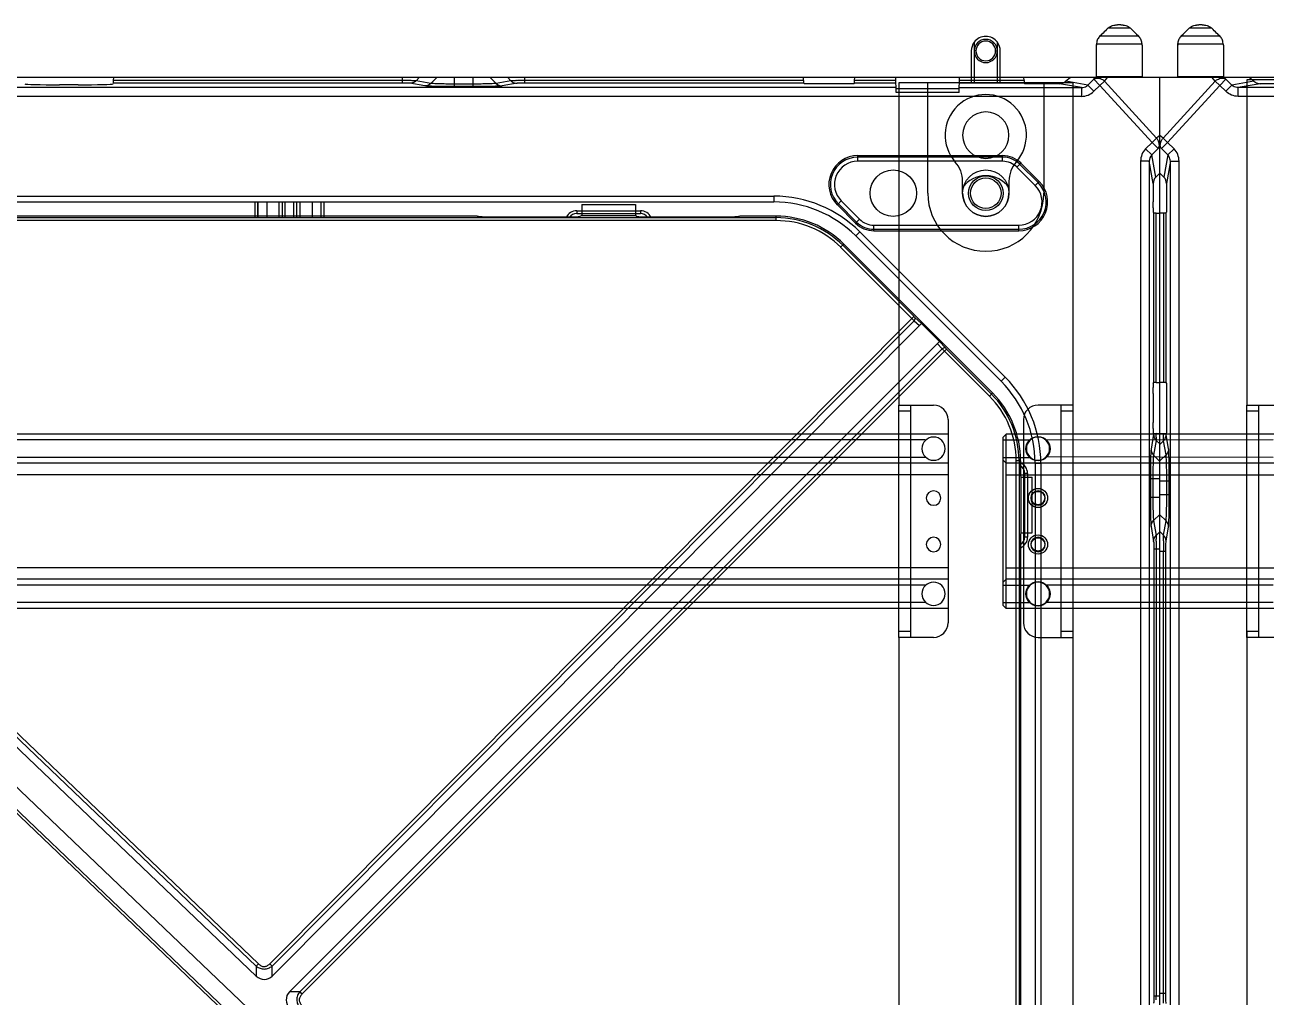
# Model space of a CAD drawing. Header units: millimetres. Extents: x 562 to 17351, y 2396 to 6995.
# Drawn here: x 12529.7 to 12743.6, y 5397.7 to 5565.2 of the extents above; entities that cross this region are included whole.
import ezdxf

# ---------------------------------------------------------------- set-up
doc = ezdxf.new("R2010")
doc.units = ezdxf.units.MM
doc.layers.add('02___PRT_ALL_AXES', color=7, linetype='Continuous')

# ---------------------------------------------------------------- blocks, each defined once
blk = doc.blocks.new('3333322311')
at = {"color": 114, "linetype": 'Continuous', "lineweight": 25, "true_color": 0x139b48}
for p, q in [((4327.64, 4229.42), (4327.64, 4223.92)), ((4328.14, 4230.92), (4328.14, 4229.42)), ((4328.44, 4229.42), (4328.14, 4229.42)), ((4328.14, 4229.42), (4328.14, 4223.92)), ((4331.84, 4229.42), (4332.14, 4229.42)), ((4332.14, 4229.42), (4332.14, 4230.92)), ((4332.14, 4223.92), (4332.14, 4229.42)), ((4332.64, 4223.92), (4332.64, 4229.42)), ((3780.14, 4224.42), (3775.14, 4224.42)), ((3775.14, 4224.42), (3775.14, 4168.42)), ((4320.14, 4223.92), (4315.14, 4223.92)), ((4315.14, 4223.92), (4315.14, 4168.42)), ((4320.14, 4204.92), (4320.14, 4223.92)), ((4340.14, 4223.92), (4320.14, 4223.92)), ((4340.14, 4223.92), (4340.14, 4204.92)), ((4345.14, 4223.92), (4340.14, 4223.92)), ((4345.14, 4223.92), (4345.14, 4168.42)), ((4326.14, 4204.92), (4326.14, 4206.98)), ((4334.14, 4206.98), (4334.14, 4204.92)), ((3775.14, 4168.42), (3781.14, 4168.42)), ((3775.14, 4167.42), (3775.14, 4168.42)), ((3775.14, 4167.42), (3777.14, 4167.42)), ((3775.14, 4129.42), (3775.14, 4167.42)), ((3777.14, 4168.42), (3777.14, 4168.13)), ((3777.14, 4168.13), (3777.14, 4128.71)), ((4315.14, 4168.42), (4321.14, 4168.42)), ((4315.14, 4167.42), (4315.14, 4168.42)), ((4315.14, 4167.42), (4317.14, 4167.42)), ((4315.14, 4129.42), (4315.14, 4167.42)), ((4317.14, 4168.42), (4317.14, 4168.13)), ((4317.14, 4168.13), (4317.14, 4128.71)), ((4345.14, 4168.42), (4339.14, 4168.42)), ((4343.14, 4168.13), (4343.14, 4168.42)), ((4343.14, 4128.71), (4343.14, 4168.13)), ((4343.14, 4167.42), (4345.14, 4167.42)), ((4345.14, 4168.42), (4345.14, 4167.42)), ((4345.14, 4167.42), (4345.14, 4129.42)), ((4323.64, 4165.92), (4323.64, 4130.92)), ((4336.64, 4165.92), (4336.64, 4130.92)), ((3775.14, 4129.42), (3775.14, 3888.42)), ((3777.14, 4129.42), (3775.14, 4129.42)), ((3775.14, 4128.42), (3775.14, 4129.42)), ((4317.14, 4129.42), (4315.14, 4129.42)), ((4315.14, 4128.42), (4315.14, 4129.42)), ((4345.14, 4129.42), (4343.14, 4129.42)), ((4345.14, 4129.42), (4345.14, 4128.42)), ((3781.14, 4128.42), (3775.14, 4128.42)), ((3777.14, 4128.71), (3777.14, 4128.42)), ((4315.14, 4128.42), (4315.14, 3889.42)), ((4321.14, 4128.42), (4315.14, 4128.42)), ((4317.14, 4128.71), (4317.14, 4128.42)), ((4339.14, 4128.42), (4345.14, 4128.42)), ((4343.14, 4128.42), (4343.14, 4128.71)), ((4345.14, 4128.42), (4345.14, 3889.42))]:
    blk.add_line(p, q, dxfattribs=at)
at = {"color": 114, "linetype": 'Continuous', "true_color": 0x139b48}
for p, q in [((3733.14, 4162.92), (3733.64, 4163.42)), ((3733.64, 4133.42), (3733.64, 4163.42)), ((3783.64, 4163.42), (3733.64, 4163.42)), ((4323.64, 4163.42), (3796.64, 4163.42)), ((3733.14, 4133.92), (3733.14, 4162.92)), ((3733.14, 4162.42), (3737.67, 4162.42)), ((3733.14, 4159.42), (3737.67, 4159.42)), ((3733.14, 4158.92), (3733.64, 4158.42)), ((3783.64, 4158.42), (3733.64, 4158.42)), ((4323.64, 4158.42), (3796.64, 4158.42)), ((3733.64, 4156.42), (3783.64, 4156.42)), ((4323.64, 4156.42), (3796.64, 4156.42)), ((3733.64, 4140.42), (3783.64, 4140.42)), ((4323.64, 4140.42), (3796.64, 4140.42)), ((3733.14, 4137.92), (3733.64, 4138.42)), ((3733.14, 4137.42), (3737.67, 4137.42)), ((3783.64, 4138.42), (3733.64, 4138.42)), ((4323.64, 4138.42), (3796.64, 4138.42)), ((3733.14, 4134.42), (3737.67, 4134.42)), ((3733.14, 4133.92), (3733.64, 4133.42)), ((3783.64, 4133.42), (3733.64, 4133.42)), ((4323.64, 4133.42), (3796.64, 4133.42))]:
    blk.add_line(p, q, dxfattribs=at)
for centre, radius in [((3739.14, 4152.42), 1.65), ((3739.14, 4152.42), 1.15), ((3739.14, 4144.42), 1.65), ((3739.14, 4144.42), 1.15)]:
    blk.add_circle(centre, radius, dxfattribs=at)
at = {"color": 114, "linetype": 'Continuous', "lineweight": 25, "true_color": 0x139b48}
for centre, radius, start, end in [((4330.14, 4229.42), 2.5, 36.8699, 143.1301), ((4330.14, 4229.42), 2.5, 143.1301, 180), ((4330.14, 4229.42), 2, 0, 180), ((4330.14, 4229.42), 2, 180, 0), ((4330.14, 4229.42), 1.7, 0, 180), ((4330.14, 4229.42), 1.7, 180, 0), ((4330.14, 4229.42), 2.5, 0, 36.8699), ((4330.14, 4214.92), 7, 318.5904, 221.4096), ((4330.14, 4214.92), 4, 0, 180), ((4330.14, 4214.92), 4, 180, 0), ((4321.14, 4206.98), 5, 0, 41.4096), ((4339.14, 4206.98), 5, 138.5904, 180), ((4330.14, 4202.92), 5, 36.8699, 143.1301), ((4330.14, 4204.92), 10, 180, 0), ((4330.14, 4204.92), 4, 180, 0), ((4321.14, 4165.92), 2.5, 0, 90), ((4339.14, 4165.92), 2.5, 90, 180), ((4321.14, 4160.92), 2, 0, 180), ((4321.14, 4160.92), 2, 180, 0), ((4339.14, 4160.92), 2, 0, 180), ((4339.14, 4160.92), 2, 180, 0), ((4321.14, 4152.42), 1.25, 0, 180), ((4321.14, 4152.42), 1.25, 180, 0), ((4339.14, 4152.42), 1.25, 0, 180), ((4339.14, 4152.42), 1.25, 180, 0), ((4321.14, 4144.42), 1.25, 0, 180), ((4321.14, 4144.42), 1.25, 180, 0), ((4339.14, 4144.42), 1.25, 0, 180), ((4339.14, 4144.42), 1.25, 180, 0), ((4321.14, 4135.92), 2, 0, 180), ((4339.14, 4135.92), 2, 0, 180), ((4321.14, 4135.92), 2, 180, 0), ((4339.14, 4135.92), 2, 180, 0), ((4321.14, 4130.92), 2.5, 270, 0), ((4339.14, 4130.92), 2.5, 180, 270)]:
    blk.add_arc(centre, radius, start, end, dxfattribs=at)
at = {"layer": '02___PRT_ALL_AXES', "color": 114, "linetype": 'Continuous', "true_color": 0x139b48}
for p, q in [((3779.67, 4162.42), (3740.62, 4162.4)), ((4319.67, 4162.42), (3800.61, 4162.42)), ((3779.67, 4159.42), (3740.69, 4159.51)), ((4319.67, 4159.42), (3800.61, 4159.42)), ((3779.67, 4137.42), (3740.62, 4137.41)), ((4319.67, 4137.42), (3800.61, 4137.42)), ((3779.67, 4134.42), (3740.61, 4134.42)), ((4319.67, 4134.42), (3800.61, 4134.42))]:
    blk.add_line(p, q, dxfattribs=at)
for centre in [(3739.14, 4160.92), (3739.14, 4135.92)]:
    blk.add_circle(centre, 2.1, dxfattribs=at)
blk = doc.blocks.new('*U171')
blk.add_blockref('3333322311', (-4039.14, -4060.42))
blk = doc.blocks.new('*U172')
at = {"color": 0, "linetype": 'ByBlock', "lineweight": -2, "transparency": 16777216}
for p in [(0, 0), (600, 0)]:
    blk.add_blockref('*U171', p, dxfattribs=at)
blk = doc.blocks.new('DASFASFASEFWE')
at = {"color": 7, "linetype": 'Continuous'}
for p, q in [((333.72, 3535.07), (342.99, 3535.07)), ((333.72, 3535.07), (333.72, 3533.19)), ((342.99, 3535.07), (342.99, 3533.19)), ((277.65, 3402.14), (140.8, 3532.88)), ((277.65, 3403.87), (143.4, 3532.11)), ((144, 3532.81), (367.23, 3532.81)), ((278.03, 3404.27), (144, 3532.31)), ((367.23, 3532.31), (144, 3532.31)), ((314.94, 3533.07), (211.76, 3533.07)), ((315.79, 3533.01), (315.74, 3533.03)), ((316.59, 3532.97), (332.44, 3532.97)), ((333.72, 3533.19), (333.43, 3533.02)), ((333.72, 3533.19), (342.99, 3533.19)), ((342.99, 3533.19), (343.27, 3533.02)), ((344.27, 3532.97), (360.12, 3532.97)), ((360.94, 3533.01), (360.94, 3533.03)), ((367.23, 3533.07), (361.76, 3533.07)), ((367.23, 3532.31), (367.23, 3533.07)), ((278.77, 3394.16), (136.81, 3529.77)), ((134.88, 3527.76), (272.45, 3396.34)), ((378.89, 3528.24), (378.35, 3527.7)), ((378.35, 3527.7), (390.6, 3515.45)), ((378.71, 3528.05), (390.94, 3515.82)), ((404.52, 3502.61), (378.89, 3528.24)), ((134.57, 3527.43), (272.14, 3396.02)), ((390.95, 3515.81), (279.98, 3404.29)), ((391, 3515.06), (280.37, 3403.9)), ((391, 3515.06), (391.91, 3514.21)), ((392.27, 3514.57), (391.15, 3515.61)), ((392.26, 3514.57), (280.41, 3402.18)), ((392.26, 3514.57), (395.36, 3511.47)), ((283.37, 3399.47), (395.36, 3511.47)), ((395.01, 3511.11), (395.86, 3510.2)), ((396.4, 3510.37), (395.37, 3511.47)), ((285.13, 3399.47), (395.86, 3510.2)), ((285.52, 3399.08), (396.6, 3510.16)), ((396.25, 3509.8), (403.98, 3502.07)), ((396.6, 3510.16), (404.33, 3502.43)), ((403.98, 3502.07), (404.52, 3502.61)), ((409.35, 3490.95), (408.59, 3490.95)), ((408.59, 3285.7), (408.59, 3490.95)), ((409.09, 3490.95), (409.09, 3285.7)), ((409.35, 3490.95), (409.35, 3488.32)), ((409.35, 3488.32), (409.47, 3488.13)), ((409.47, 3488.13), (411.35, 3488.13)), ((409.47, 3478.52), (409.47, 3488.13)), ((411.35, 3478.52), (411.35, 3488.13)), ((409.47, 3478.52), (409.35, 3478.32)), ((409.47, 3478.52), (411.35, 3478.52)), ((409.35, 3478.32), (409.35, 3298.32)), ((277.65, 3403.87), (278.03, 3404.27)), ((277.65, 3403.87), (277.65, 3402.14)), ((279.98, 3404.29), (280.37, 3403.9)), ((280.41, 3402.18), (280.37, 3403.9)), ((285.13, 3399.47), (283.37, 3399.47)), ((285.13, 3399.47), (285.52, 3399.08))]:
    blk.add_line(p, q, dxfattribs=at)
for centre, radius, start, end in [((367.23, 3516.57), 16.5, 45, 90), ((367.23, 3516.57), 16.24, 45, 90), ((367.23, 3516.57), 15.74, 45, 90), ((414.62, 3539.52), 34, 225.0561, 225.991), ((418.17, 3531.77), 31.04, 224.0334, 225.0575), ((392.85, 3490.95), 15.74, 0, 45), ((392.85, 3490.95), 16.24, 0, 45), ((392.85, 3490.95), 16.5, 0, 45), ((279.01, 3403.61), 2, 227.1264, 314.3219), ((284.8, 3398.08), 2, 135.8517, 225.4586)]:
    blk.add_arc(centre, radius, start, end, dxfattribs=at)
for centre, start_param, end_param in [((332.44, 3533.02), -1.570796, -0.087266), ((344.27, 3533.02), -3.054326, -1.570796)]:
    blk.add_ellipse(centre, major_axis=(1, 0), ratio=0.052408, start_param=start_param, end_param=end_param, dxfattribs=at)
for points, knots in [([(315.74, 3533.03), (315.74, 3533.04), (315.73, 3533.04), (315.71, 3533.04), (315.69, 3533.05), (315.65, 3533.05), (315.58, 3533.06), (315.48, 3533.06), (315.36, 3533.07), (315.23, 3533.07), (315.09, 3533.07), (314.99, 3533.07), (314.94, 3533.07)], [0, 0, 0, 0, 0.013233, 0.034581, 0.063978, 0.101221, 0.198262, 0.32283, 0.470646, 0.637144, 0.816056, 1, 1, 1, 1]), ([(316.59, 3532.97), (316.54, 3532.97), (316.44, 3532.97), (316.3, 3532.97), (316.17, 3532.97), (316.05, 3532.98), (315.95, 3532.98), (315.88, 3532.99), (315.84, 3532.99), (315.82, 3533), (315.8, 3533), (315.79, 3533), (315.79, 3533.01)], [0, 0, 0, 0, 0.183944, 0.362856, 0.529354, 0.67717, 0.801738, 0.898779, 0.936022, 0.965419, 0.986767, 1, 1, 1, 1]), ([(360.92, 3533.01), (360.91, 3533), (360.9, 3533), (360.89, 3533), (360.86, 3532.99), (360.82, 3532.99), (360.75, 3532.98), (360.65, 3532.98), (360.54, 3532.97), (360.41, 3532.97), (360.27, 3532.97), (360.17, 3532.97), (360.12, 3532.97)], [0, 0, 0, 0, 0.013233, 0.034581, 0.063978, 0.101221, 0.198262, 0.32283, 0.470646, 0.637144, 0.816056, 1, 1, 1, 1]), ([(361.76, 3533.07), (361.71, 3533.07), (361.62, 3533.07), (361.47, 3533.07), (361.34, 3533.07), (361.23, 3533.06), (361.13, 3533.06), (361.06, 3533.05), (361.02, 3533.05), (360.99, 3533.04), (360.98, 3533.04), (360.97, 3533.04), (360.96, 3533.03)], [0, 0, 0, 0, 0.183944, 0.362856, 0.529354, 0.67717, 0.801738, 0.898779, 0.936022, 0.965419, 0.986767, 1, 1, 1, 1]), ([(391.15, 3515.61), (391.14, 3515.63), (391.06, 3515.7), (390.99, 3515.77), (390.94, 3515.82)], [0, 0, 0, 0, 0.23021, 1, 1, 1, 1]), ([(391, 3515.06), (391.04, 3515.11), (391.11, 3515.21), (391.18, 3515.34), (391.2, 3515.44), (391.2, 3515.51), (391.18, 3515.57), (391.16, 3515.6), (391.15, 3515.61)], [0, 0, 0, 0, 0.305729, 0.584136, 0.705998, 0.814862, 0.911869, 1, 1, 1, 1]), ([(396.41, 3510.36), (396.4, 3510.37), (396.36, 3510.39), (396.3, 3510.4), (396.24, 3510.4), (396.13, 3510.38), (396, 3510.32), (395.91, 3510.24), (395.86, 3510.2)], [0, 0, 0, 0, 0.088114, 0.185114, 0.293982, 0.415858, 0.694295, 1, 1, 1, 1]), ([(396.6, 3510.16), (396.58, 3510.18), (396.51, 3510.25), (396.44, 3510.32), (396.4, 3510.37)], [0, 0, 0, 0, 0.266383, 1, 1, 1, 1]), ([(277.65, 3403.87), (277.75, 3403.8), (277.96, 3403.66), (278.29, 3403.51), (278.65, 3403.41), (279.02, 3403.39), (279.38, 3403.42), (279.74, 3403.53), (280.07, 3403.69), (280.27, 3403.83), (280.37, 3403.9)], [0, 0, 0, 0, 0.124633, 0.249804, 0.374747, 0.49993, 0.625322, 0.75051, 0.875529, 1, 1, 1, 1]), ([(278.03, 3404.27), (278.17, 3404.14), (278.39, 3403.97), (278.74, 3403.85), (279.1, 3403.8), (279.47, 3403.9), (279.77, 3404.11), (279.91, 3404.23), (279.98, 3404.29)], [0, 0, 0, 0, 0.249507, 0.375128, 0.500325, 0.749638, 0.874847, 1, 1, 1, 1]), ([(285.13, 3399.47), (284.98, 3399.27), (284.78, 3398.94), (284.65, 3398.45), (284.61, 3398.08), (284.66, 3397.7), (284.8, 3397.22), (285.01, 3396.89), (285.16, 3396.69)], [0, 0, 0, 0, 0.249436, 0.374676, 0.499994, 0.625313, 0.750552, 1, 1, 1, 1]), ([(285.52, 3399.08), (285.39, 3398.94), (285.21, 3398.72), (285.07, 3398.36), (285.02, 3397.99), (285.16, 3397.52), (285.41, 3397.22), (285.55, 3397.09)], [0, 0, 0, 0, 0.249712, 0.375526, 0.500831, 0.750253, 1, 1, 1, 1])]:
    blk.add_open_spline(points, degree=3, knots=knots, dxfattribs=at)
blk = doc.blocks.new('32332232')
at = {"color": 7, "linetype": 'Continuous'}
for p, q in [((3535.8, 2001.11), (3531.91, 2001.11)), ((3534.02, 2001.7), (3533.69, 2001.7)), ((4121.8, 2001.11), (4117.91, 2001.11)), ((4120.02, 2001.7), (4119.69, 2001.7)), ((3529.91, 1998.2), (3529.91, 1992.8)), ((3529.91, 1998.2), (3529.95, 1998.2)), ((3529.95, 1998.37), (3529.95, 1998.2)), ((3537.76, 1998.37), (3529.95, 1998.37)), ((3530.54, 1999.78), (3530.86, 2000.09)), ((3530.54, 1999.78), (3537.17, 1999.78)), ((3530.75, 1999.99), (3530.86, 2000.09)), ((3536.85, 2000.09), (3537.17, 1999.78)), ((3537.06, 1999.89), (3537.17, 1999.78)), ((3537.76, 1998.37), (3537.76, 1998.2)), ((3537.81, 1998.2), (3537.76, 1998.2)), ((3537.81, 1998.2), (3537.81, 1992.8)), ((4115.91, 1998.2), (4115.95, 1998.2)), ((4115.91, 1998.2), (4115.91, 1992.8)), ((4123.76, 1998.37), (4115.95, 1998.37)), ((4115.95, 1998.37), (4115.95, 1998.2)), ((4116.54, 1999.78), (4116.86, 2000.09)), ((4116.54, 1999.78), (4123.17, 1999.78)), ((4116.75, 1999.99), (4116.86, 2000.09)), ((4122.85, 2000.09), (4123.17, 1999.78)), ((4123.06, 1999.89), (4123.17, 1999.78)), ((4123.76, 1998.37), (4123.76, 1998.2)), ((4123.81, 1998.2), (4123.76, 1998.2)), ((4123.81, 1998.2), (4123.81, 1992.8)), ((3526.86, 1655.2), (3526.86, 1992.7)), ((3526.86, 1992.7), (4126.86, 1992.7)), ((3536.39, 1992), (3527.41, 1982.18)), ((3529.91, 1992.8), (3537.81, 1992.8)), ((3536.39, 1992), (3535.83, 1992.7)), ((3537.17, 1991.28), (3536.39, 1992)), ((3537.17, 1991.28), (3538.22, 1992.34)), ((3538.22, 1992.34), (3537.94, 1992.7)), ((3539.26, 1991.32), (3538.22, 1992.34)), ((3543.06, 1991.98), (3539.26, 1991.32)), ((3542.33, 1992.58), (3542.21, 1992.7)), ((3543.06, 1991.98), (3542.33, 1992.58)), ((3946.54, 1991.65), (3946.46, 1991.52)), ((3996.34, 1991.65), (3946.54, 1991.65)), ((3946.56, 1992.09), (3946.57, 1992.7)), ((3996.34, 1992.09), (3946.56, 1992.09)), ((3996.34, 1991.65), (3996.34, 1992.7)), ((3997.68, 1992.09), (3996.34, 1992.09)), ((3998.5, 1992.07), (3998.02, 1992.08)), ((3998.67, 1992.06), (3998.5, 1992.07)), ((3998.67, 1992.06), (3999.29, 1992.7)), ((4001.23, 1991.62), (3998.67, 1992.06)), ((4002.3, 1992.7), (4001.23, 1991.62)), ((4005.25, 1992.7), (4005.25, 1991.06)), ((4008.46, 1992.7), (4008.46, 1991.06)), ((4011.41, 1992.7), (4012.48, 1991.62)), ((4015.04, 1992.06), (4012.48, 1991.62)), ((4015.04, 1992.06), (4014.42, 1992.7)), ((4017.37, 1992.7), (4017.37, 1991.65)), ((4065.45, 1992.09), (4017.37, 1992.09)), ((4065.48, 1991.65), (4017.37, 1991.65)), ((4065.45, 1992.09), (4065.43, 1992.7)), ((4065.61, 1991.53), (4065.48, 1991.65)), ((4074.23, 1991.65), (4074.11, 1991.53)), ((4081.38, 1991.65), (4074.23, 1991.65)), ((4074.26, 1992.09), (4074.28, 1992.7)), ((4081.37, 1992.09), (4074.26, 1992.09)), ((4081.42, 1990.06), (4081.36, 1992.7)), ((4092.29, 1990.06), (4092.36, 1992.7)), ((4103.48, 1991.65), (4092.33, 1991.65)), ((4103.45, 1992.09), (4092.34, 1992.09)), ((4103.45, 1992.09), (4103.43, 1992.7)), ((4103.61, 1991.53), (4103.48, 1991.65)), ((4111.38, 1992.58), (4110.65, 1991.98)), ((4114.45, 1991.32), (4110.65, 1991.98)), ((4111.38, 1992.58), (4111.5, 1992.7)), ((4114.45, 1991.32), (4115.49, 1992.34)), ((4115.49, 1992.34), (4115.78, 1992.7)), ((4115.49, 1992.34), (4116.54, 1991.28)), ((4115.91, 1992.8), (4123.81, 1992.8)), ((4116.54, 1991.28), (4117.32, 1992)), ((4117.32, 1992), (4117.88, 1992.7)), ((4126.3, 1982.18), (4117.32, 1992)), ((4126.86, 1655.2), (4126.86, 1992.7)), ((3537.17, 1991.28), (3528.19, 1981.46)), ((3538.21, 1990.25), (3537.17, 1991.28)), ((3538.21, 1990.25), (3539.26, 1991.32)), ((3544.17, 1991.55), (3540.35, 1990.88)), ((3540.35, 1989.38), (3540.35, 1990.88)), ((3561.4, 1990.88), (3540.35, 1990.88)), ((3548.35, 1991.55), (3544.17, 1991.55)), ((4081.4, 1990.88), (3829.16, 1990.88)), ((3940.46, 1991.37), (3937.25, 1991.37)), ((4000.19, 1991.18), (3997.62, 1991.63)), ((4008.46, 1991.5), (4005.25, 1991.5)), ((4008.46, 1991.06), (4005.25, 1991.06)), ((4016.09, 1991.63), (4013.52, 1991.18)), ((4066.33, 1991.53), (4065.61, 1991.53)), ((4067.36, 1991.55), (4066.33, 1991.53)), ((4072.35, 1991.55), (4067.36, 1991.55)), ((4073.38, 1991.53), (4072.36, 1991.55)), ((4074.11, 1991.53), (4073.38, 1991.53)), ((4092.3, 1990.68), (4081.41, 1990.68)), ((4092.29, 1990.06), (4081.42, 1990.06)), ((4092.31, 1990.88), (4113.36, 1990.88)), ((4104.33, 1991.53), (4103.61, 1991.53)), ((4105.36, 1991.55), (4104.33, 1991.53)), ((4109.54, 1991.55), (4105.36, 1991.55)), ((4113.36, 1990.88), (4109.54, 1991.55)), ((4113.36, 1990.88), (4113.36, 1989.38)), ((4114.45, 1991.32), (4115.5, 1990.25)), ((4115.5, 1990.25), (4116.54, 1991.28)), ((4125.52, 1981.46), (4116.54, 1991.28)), ((3824.55, 1989.38), (3540.35, 1989.38)), ((4113.36, 1989.38), (3829.16, 1989.38)), ((3527.41, 1982.18), (3526.86, 1982.62)), ((3527.13, 1980.42), (3528.19, 1981.46)), ((3528.19, 1981.46), (3527.41, 1982.18)), ((3529.3, 1980.34), (3528.19, 1981.46)), ((4125.52, 1981.46), (4124.41, 1980.34)), ((4126.3, 1982.18), (4125.52, 1981.46)), ((4126.58, 1980.42), (4125.52, 1981.46)), ((4126.86, 1982.62), (4126.3, 1982.18)), ((3527.13, 1980.42), (3526.86, 1980.63)), ((3528.24, 1979.29), (3527.13, 1980.42)), ((3528.24, 1979.29), (3527.56, 1975.45)), ((3528.24, 1979.29), (3529.3, 1980.34)), ((4099.77, 1979.16), (4074.79, 1979.16)), ((4074.79, 1978.2), (4074.79, 1979.16)), ((4099.77, 1978.91), (4074.79, 1978.91)), ((4099.77, 1978.2), (4099.77, 1979.16)), ((4125.47, 1979.29), (4124.41, 1980.34)), ((4126.58, 1980.42), (4125.47, 1979.29)), ((4126.15, 1975.45), (4125.47, 1979.29)), ((4126.86, 1980.63), (4126.58, 1980.42)), ((3528.67, 1978.2), (3528, 1974.38)), ((3528.67, 1825.92), (3528.67, 1978.2)), ((3528.67, 1978.2), (3530.17, 1978.2)), ((3530.17, 1825.92), (3530.17, 1978.2)), ((4099.77, 1978.2), (4074.79, 1978.2)), ((4102.24, 1977.17), (4102.93, 1977.86)), ((4105.39, 1974.03), (4102.24, 1977.17)), ((4105.89, 1974.53), (4102.75, 1977.67)), ((4106.07, 1974.71), (4102.93, 1977.86)), ((4125.04, 1978.2), (4123.54, 1978.2)), ((4123.54, 1978.2), (4123.54, 1826.25)), ((4125.04, 1978.2), (4125.04, 1826.25)), ((4125.71, 1974.38), (4125.04, 1978.2)), ((3527.56, 1975.45), (3526.86, 1976.17)), ((4105.39, 1974.03), (4106.07, 1974.71)), ((4126.15, 1975.45), (4126.86, 1976.17)), ((3528, 1974.38), (3528, 1971.2)), ((4125.71, 1974.38), (4125.71, 1971.2)), ((3528, 1971.2), (3528.03, 1970.17)), ((3593.4, 1972.2), (4060.31, 1972.2)), ((3593.4, 1971.2), (4060.31, 1971.2)), ((3970.87, 1971.2), (3970.87, 1968.54)), ((3971.37, 1971.2), (3971.37, 1968.54)), ((3971.46, 1968.54), (3971.46, 1971.2)), ((3972.96, 1971.2), (3972.96, 1968.54)), ((3975.04, 1971.2), (3975.04, 1968.54)), ((3975.59, 1971.2), (3975.59, 1968.54)), ((3976.09, 1971.2), (3976.09, 1968.54)), ((3977.62, 1968.54), (3977.62, 1971.2)), ((3978.12, 1968.54), (3978.12, 1971.2)), ((3978.68, 1968.54), (3978.68, 1971.2)), ((3980.75, 1971.2), (3980.75, 1968.54)), ((3982.25, 1971.2), (3982.25, 1968.54)), ((3982.34, 1968.54), (3982.34, 1971.2)), ((3982.84, 1968.54), (3982.84, 1971.2)), ((4060.31, 1972.2), (4060.31, 1971.2)), ((4071.28, 1970.69), (4071.96, 1971.37)), ((4071.28, 1970.69), (4074.42, 1967.54)), ((4071.46, 1970.87), (4074.61, 1967.72)), ((4071.96, 1971.37), (4075.11, 1968.22)), ((4125.68, 1970.17), (4125.71, 1971.2)), ((3527.46, 1969.29), (3526.86, 1969.28)), ((3527.46, 1969.29), (3527.46, 1940.1)), ((3528.03, 1969.45), (3527.9, 1969.32)), ((3527.9, 1969.32), (3527.9, 1940.07)), ((3528.03, 1970.17), (3528.03, 1969.45)), ((4026.36, 1969.69), (4037.36, 1969.69)), ((4026.36, 1969.69), (4026.36, 1969.2)), ((4026.36, 1969.2), (4037.36, 1969.2)), ((4037.36, 1969.69), (4037.36, 1969.2)), ((4074.42, 1967.54), (4075.11, 1968.22)), ((4125.68, 1970.17), (4125.68, 1969.45)), ((4125.81, 1969.32), (4125.68, 1969.45)), ((4125.81, 1940.07), (4125.81, 1969.32)), ((4126.25, 1969.29), (4126.86, 1969.28)), ((4126.25, 1940.1), (4126.25, 1969.29)), ((4075.16, 1966.05), (4074.46, 1965.34)), ((4075.16, 1966.05), (4100.2, 1941)), ((4077.58, 1967.2), (4102.56, 1967.2)), ((4077.58, 1966.23), (4077.58, 1967.2)), ((4077.58, 1966.49), (4102.56, 1966.49)), ((4077.58, 1966.23), (4102.56, 1966.23)), ((4102.56, 1966.23), (4102.56, 1967.2)), ((4074.46, 1965.34), (4099.5, 1940.3)), ((4100.2, 1941), (4099.5, 1940.3)), ((3527.46, 1940.1), (3526.86, 1940.12)), ((3527.9, 1940.07), (3528.03, 1939.95)), ((3528.03, 1939.22), (3528, 1938.2)), ((3528, 1938.2), (3528, 1933.2)), ((3528.03, 1939.95), (3528.03, 1939.22)), ((4125.68, 1939.95), (4125.81, 1940.07)), ((4125.68, 1939.95), (4125.68, 1939.22)), ((4125.71, 1938.2), (4125.68, 1939.22)), ((4125.71, 1938.2), (4125.71, 1933.2)), ((4126.25, 1940.1), (4126.86, 1940.12)), ((3528, 1933.2), (3528.03, 1932.17)), ((3528.03, 1932.17), (3528.03, 1931.45)), ((4125.68, 1932.17), (4125.71, 1933.2)), ((4125.68, 1932.17), (4125.68, 1931.45)), ((3526.86, 1931.29), (3527.47, 1931.3)), ((3527.5, 1930.07), (3526.86, 1929.44)), ((3527.5, 1930.07), (3527.49, 1930.22)), ((3527.93, 1927.63), (3527.5, 1930.07)), ((3528.03, 1931.45), (3527.92, 1931.34)), ((3528.36, 1928.68), (3527.94, 1931.12)), ((4125.78, 1931.18), (4125.34, 1928.61)), ((4125.8, 1931.34), (4125.68, 1931.45)), ((4126.22, 1930.13), (4125.77, 1927.57)), ((4125.8, 1931.34), (4125.78, 1931.18)), ((4126.24, 1930.59), (4126.22, 1930.16)), ((4126.22, 1930.16), (4126.22, 1930.13)), ((4126.86, 1929.51), (4126.22, 1930.13)), ((4126.24, 1930.66), (4126.24, 1930.59)), ((4126.86, 1931.28), (4126.25, 1931.3)), ((4126.25, 1931.3), (4126.25, 1931.13)), ((3526.86, 1926.58), (3527.93, 1927.63)), ((4125.77, 1927.57), (4126.86, 1926.5)), ((4106.36, 1926.16), (4105.36, 1926.16)), ((4105.36, 1926.16), (4105.36, 1721.74)), ((4106.36, 1926.16), (4106.36, 1721.74)), ((4104.05, 1924.45), (4103.56, 1924.45)), ((4103.56, 1924.45), (4103.56, 1913.45)), ((4104.05, 1924.45), (4104.05, 1913.45)), ((4125.22, 1923.55), (4126.86, 1923.55)), ((4125.22, 1923.55), (4125.22, 1920.34)), ((4125.66, 1923.55), (4125.66, 1920.34)), ((3528.49, 1923.13), (3526.86, 1923.13)), ((3528.05, 1920.76), (3528.05, 1923.13)), ((3528.49, 1920.76), (3528.49, 1923.13)), ((3528.49, 1920.76), (3526.86, 1920.76)), ((4125.22, 1920.34), (4126.86, 1920.34)), ((3526.86, 1917.32), (3527.93, 1916.26)), ((4125.77, 1916.32), (4126.86, 1917.39)), ((3527.5, 1913.82), (3527.93, 1916.26)), ((3527.94, 1912.78), (3528.36, 1915.22)), ((4125.34, 1915.28), (4125.78, 1912.72)), ((4125.77, 1916.32), (4126.22, 1913.76)), ((3527.5, 1913.82), (3526.86, 1914.46)), ((4104.05, 1913.45), (4103.56, 1913.45)), ((4126.86, 1914.38), (4126.22, 1913.76)), ((4126.22, 1913.76), (4126.23, 1913.58)), ((4126.23, 1913.58), (4126.24, 1913.11)), ((4126.25, 1912.77), (4126.25, 1911.43)), ((3527.9, 1911.01), (3526.86, 1911.01)), ((3527.46, 1834.88), (3527.46, 1911.01)), ((3527.9, 1834.88), (3527.9, 1911.01)), ((4125.81, 1911.43), (4126.86, 1911.43)), ((4125.81, 1911.43), (4125.81, 1834.46)), ((4126.25, 1911.43), (4126.25, 1834.46)), ((3527.9, 1834.88), (3526.86, 1834.88)), ((3527.47, 1833.22), (3527.46, 1834.88)), ((4125.81, 1834.46), (4126.86, 1834.46))]:
    blk.add_line(p, q, dxfattribs=at)
blk.add_circle((4080.92, 1972.7), 4, dxfattribs=at)
at = {"color": 6, "linetype": 'Continuous'}
for radius in [4, 3, 2.63]:
    blk.add_circle((4096.86, 1972.7), radius, dxfattribs=at)
at = {"color": 7, "linetype": 'Continuous'}
for centre, radius, start, end in [((3625.89, 1903.3), 135.64, 133.9933, 134.4747), ((3582.37, 1948.32), 73.03, 133.7059, 133.9634), ((3533.28, 1999.68), 1.99, 131.3847, 133.6974), ((3533.68, 1987.59), 14.11, 89.9587, 90.4113), ((3533.68, 1987.59), 14.11, 89.9587, 90.4114), ((3534.03, 1987.59), 14.11, 89.5887, 90.0413), ((3534.03, 1987.59), 14.11, 89.5886, 90.0413), ((3534.43, 1999.68), 1.99, 46.3026, 48.6152), ((3485.34, 1948.32), 73.03, 46.0366, 46.2941), ((3441.82, 1903.3), 135.64, 45.5253, 46.0067), ((4211.89, 1903.3), 135.64, 133.9933, 134.4747), ((4168.37, 1948.32), 73.03, 133.7059, 133.9634), ((4119.28, 1999.68), 1.99, 131.3847, 133.6974), ((4119.68, 1987.59), 14.11, 89.9587, 90.4113), ((4119.68, 1987.59), 14.11, 89.9587, 90.4114), ((4120.03, 1987.59), 14.11, 89.5887, 90.0413), ((4120.03, 1987.59), 14.11, 89.5886, 90.0413), ((4120.43, 1999.68), 1.99, 46.3026, 48.6152), ((4071.34, 1948.32), 73.03, 46.0366, 46.2941), ((4027.82, 1903.3), 135.64, 45.5253, 46.0067), ((3530.91, 1998.2), 1, 161.4748, 180), ((3531.93, 1998.37), 1.98, 175.7569, 179.997), ((3535.78, 1998.37), 1.98, 0.003, 4.2431), ((3536.81, 1998.2), 1, 0, 18.5252), ((4116.91, 1998.2), 1, 161.4748, 180), ((4117.93, 1998.37), 1.98, 175.7569, 179.997), ((4121.78, 1998.37), 1.98, 0.003, 4.2431), ((4122.81, 1998.2), 1, 0, 18.5252), ((3537.83, 1990.45), 2.12, 127.8496, 132.9341), ((3996.99, 1922.69), 69.4, 89.1517, 89.4306), ((3997.6, 1993.12), 1.5, 305.2639, 310.202), ((3997.61, 1993.12), 1.49, 310.1986, 315.1715), ((4016.1, 1993.12), 1.49, 224.8285, 229.8014), ((4016.11, 1993.12), 1.5, 229.798, 234.7361), ((4016.8, 1915.83), 76.26, 90.5915, 90.7607), ((4017.21, 1872.74), 119.35, 90.2589, 90.5754), ((4017.36, 1839.32), 152.77, 89.997, 90.261), ((4115.88, 1990.45), 2.12, 47.0659, 52.1504), ((3529, 1980.82), 2.1, 139.6253, 146.1693), ((4124.71, 1980.82), 2.1, 33.8309, 40.3747), ((4074.79, 1974.2), 4.97, 90, 225), ((4074.79, 1974.2), 4.71, 90, 225), ((4099.77, 1974.7), 4.47, 45, 90), ((4099.77, 1974.7), 4.21, 45, 90), ((4074.79, 1974.2), 4, 90, 225), ((4099.77, 1974.7), 3.5, 45, 90), ((4102.56, 1971.2), 4.97, 270, 45), ((4102.56, 1971.2), 4.71, 270, 45), ((4102.56, 1971.2), 4, 270, 45), ((4060.31, 1951.2), 21, 45, 90), ((4060.31, 1951.2), 20, 45, 90), ((4026.36, 1967.7), 1.99, 90, 154.9348), ((4026.36, 1967.7), 1.5, 90, 145.7348), ((4037.36, 1967.7), 1.99, 25.0651, 90), ((4037.36, 1967.7), 1.5, 34.2651, 90), ((4077.58, 1970.7), 3.5, 225, 270), ((4077.58, 1970.7), 4.47, 225, 270), ((4077.58, 1970.7), 4.21, 225, 270), ((4085.36, 1926.16), 20, 0, 45), ((4085.36, 1926.16), 21, 0, 45), ((3527.1, 1943.44), 12.14, 271.7301, 272.4354), ((3614.65, 1932.27), 87.19, 180.6343, 180.7935), ((3526.45, 1931.13), 1.49, 314.8285, 319.8014), ((3526.46, 1931.12), 1.47, 339.7115, 344.7298), ((3526.46, 1931.12), 1.48, 344.7516, 359.7286), ((4127.26, 1931.19), 1.48, 200.289, 205.2867), ((4127.28, 1931.19), 1.5, 205.344, 220.1972), ((4127.28, 1931.19), 1.49, 220.1986, 225.1715), ((4126.66, 1945.23), 13.94, 267.8652, 268.3219), ((4056.42, 1931.82), 69.83, 359.0505, 359.4338), ((4102.06, 1924.45), 1.5, 0, 59.9978), ((4102.06, 1924.45), 1.99, 0, 67.4975), ((3658.39, 1911.18), 130.93, 179.379, 179.731), ((3615.21, 1911.62), 87.74, 179.2064, 179.3606), ((4102.06, 1913.45), 1.99, 293.7008, 0), ((4102.06, 1913.45), 1.5, 302.2987, 0), ((4056.28, 1912.08), 69.97, 0.569, 0.8407), ((3690.99, 1911.02), 163.53, 179.7284, 180.0026), ((3973.94, 1834.46), 152.31, 359.7305, 0.0033)]:
    blk.add_arc(centre, radius, start, end, dxfattribs=at)
for centre, major_axis, ratio, start_param, end_param in [((3544.32, 1993.08), (1.77, 0.18), 0.842575, -2.439867, -2.227501), ((3544.18, 1993.05), (1.49, 0.26), 0.988643, 3.968491, 4.537312), ((3946.54, 1993.15), (0, 1.5), 0.017455, 3.167773, 3.926991), ((4065.48, 1993.15), (0, 1.5), 0.026186, 2.356194, 3.115413), ((4074.23, 1993.15), (0, 1.5), 0.026186, 3.167773, 3.926991), ((4103.48, 1993.15), (0, 1.5), 0.026186, 2.356194, 3.115413), ((4109.53, 1993.05), (1.49, -0.26), 0.988643, -1.395719, -0.826899), ((4109.39, 1993.08), (1.77, -0.18), 0.842575, -0.914092, -0.701726), ((3937.25, 1991.53), (6, 0), 0.026186, -3.124139, -1.570796), ((3940.46, 1991.53), (6, 0), 0.026186, -1.570796, -0.017453), ((3526.5, 1974.37), (0.26, 1.49), 0.988643, -1.395719, -0.614533), ((4127.21, 1974.37), (0.26, -1.49), 0.988643, -2.52706, -1.745874), ((3526.4, 1969.32), (1.5, 0), 0.026186, 5.497787, 6.257005), ((4127.31, 1969.32), (1.5, 0), 0.026186, 3.167773, 3.926991), ((3526.4, 1940.07), (1.5, 0), 0.026186, 6.309365, 7.068583), ((4127.31, 1940.07), (1.5, 0), 0.026186, 8.63938, 9.398598)]:
    blk.add_ellipse(centre, major_axis=major_axis, ratio=ratio, start_param=start_param, end_param=end_param, dxfattribs=at)
for points, knots in [([(3531.97, 2001.17), (3532.08, 2001.26), (3532.32, 2001.43), (3532.72, 2001.6), (3533.08, 2001.67), (3533.36, 2001.69), (3533.51, 2001.7), (3533.58, 2001.7)], [0, 0, 0, 0, 0.24991, 0.4998, 0.749755, 0.874871, 1, 1, 1, 1]), ([(3534.13, 2001.7), (3534.2, 2001.7), (3534.35, 2001.69), (3534.63, 2001.67), (3534.99, 2001.6), (3535.39, 2001.43), (3535.63, 2001.26), (3535.74, 2001.17)], [0, 0, 0, 0, 0.125129, 0.250246, 0.500201, 0.750092, 1, 1, 1, 1]), ([(4117.97, 2001.17), (4118.08, 2001.26), (4118.32, 2001.43), (4118.72, 2001.6), (4119.08, 2001.67), (4119.36, 2001.69), (4119.51, 2001.7), (4119.58, 2001.7)], [0, 0, 0, 0, 0.24991, 0.4998, 0.749755, 0.874871, 1, 1, 1, 1]), ([(4120.13, 2001.7), (4120.2, 2001.7), (4120.35, 2001.69), (4120.63, 2001.67), (4120.99, 2001.6), (4121.39, 2001.43), (4121.63, 2001.26), (4121.74, 2001.17)], [0, 0, 0, 0, 0.125129, 0.250246, 0.500201, 0.750092, 1, 1, 1, 1]), ([(3530.54, 1999.78), (3530.46, 1999.7), (3530.31, 1999.52), (3530.13, 1999.21), (3530, 1998.87), (3529.97, 1998.63), (3529.96, 1998.51)], [0, 0, 0, 0, 0.25, 0.499984, 0.749967, 1, 1, 1, 1]), ([(3537.75, 1998.51), (3537.75, 1998.63), (3537.71, 1998.87), (3537.58, 1999.21), (3537.41, 1999.52), (3537.25, 1999.7), (3537.17, 1999.78)], [0, 0, 0, 0, 0.250033, 0.500016, 0.75, 1, 1, 1, 1]), ([(4116.54, 1999.78), (4116.46, 1999.7), (4116.31, 1999.52), (4116.13, 1999.21), (4116, 1998.87), (4115.97, 1998.63), (4115.96, 1998.51)], [0, 0, 0, 0, 0.25, 0.499984, 0.749967, 1, 1, 1, 1]), ([(4123.75, 1998.51), (4123.75, 1998.63), (4123.71, 1998.87), (4123.58, 1999.21), (4123.41, 1999.52), (4123.25, 1999.7), (4123.17, 1999.78)], [0, 0, 0, 0, 0.250033, 0.500016, 0.75, 1, 1, 1, 1]), ([(3536.53, 1992.12), (3536.61, 1992.18), (3536.9, 1992.38), (3537.25, 1992.5), (3537.52, 1992.52)], [0, 0, 0, 0, 0.263064, 1, 1, 1, 1]), ([(3537.52, 1992.52), (3537.57, 1992.53), (3537.77, 1992.53), (3537.97, 1992.48), (3538.1, 1992.42)], [0, 0, 0, 0, 0.267986, 1, 1, 1, 1]), ([(3997.62, 1991.63), (3997.58, 1991.63), (3997.43, 1991.64), (3997, 1991.65), (3996.62, 1991.65), (3996.34, 1991.65)], [0, 0, 0, 0, 0.114769, 0.339939, 1, 1, 1, 1]), ([(4015.78, 1992.08), (4015.69, 1992.08), (4015.45, 1992.08), (4015.2, 1992.08), (4015.04, 1992.06)], [0, 0, 0, 0, 0.363394, 1, 1, 1, 1]), ([(4017.37, 1991.65), (4017.09, 1991.65), (4016.71, 1991.65), (4016.28, 1991.64), (4016.13, 1991.63), (4016.09, 1991.63)], [0, 0, 0, 0, 0.659412, 0.884919, 1, 1, 1, 1]), ([(4115.49, 1992.34), (4115.54, 1992.38), (4115.75, 1992.5), (4116.01, 1992.54), (4116.19, 1992.52)], [0, 0, 0, 0, 0.232903, 1, 1, 1, 1]), ([(4116.53, 1992.46), (4116.59, 1992.44), (4116.82, 1992.36), (4117.03, 1992.23), (4117.18, 1992.12)], [0, 0, 0, 0, 0.24316, 1, 1, 1, 1]), ([(3540.35, 1989.38), (3539.96, 1989.38), (3539.17, 1989.54), (3538.49, 1989.98), (3538.21, 1990.25)], [0, 0, 0, 0, 0.499971, 1, 1, 1, 1]), ([(3540.35, 1990.88), (3540.05, 1990.88), (3539.64, 1991), (3539.33, 1991.25), (3539.26, 1991.32)], [0, 0, 0, 0, 0.746977, 1, 1, 1, 1]), ([(4005.25, 1991.06), (4004.66, 1991.06), (4003.54, 1991.07), (4002.05, 1991.09), (4000.96, 1991.13), (4000.38, 1991.14), (4000.19, 1991.18)], [0, 0, 0, 0, 0.351849, 0.659801, 0.88516, 1, 1, 1, 1]), ([(4005.25, 1991.5), (4004.78, 1991.5), (4003.89, 1991.51), (4002.7, 1991.52), (4001.84, 1991.57), (4001.38, 1991.58), (4001.23, 1991.62)], [0, 0, 0, 0, 0.353016, 0.661577, 0.886579, 1, 1, 1, 1]), ([(4012.48, 1991.62), (4012.33, 1991.58), (4011.87, 1991.57), (4011.01, 1991.52), (4009.82, 1991.51), (4008.93, 1991.5), (4008.46, 1991.5)], [0, 0, 0, 0, 0.113669, 0.338816, 0.647221, 1, 1, 1, 1]), ([(4013.52, 1991.18), (4013.33, 1991.14), (4012.75, 1991.13), (4011.66, 1991.09), (4010.17, 1991.07), (4009.05, 1991.06), (4008.46, 1991.06)], [0, 0, 0, 0, 0.115088, 0.340589, 0.648385, 1, 1, 1, 1]), ([(4113.36, 1990.88), (4113.66, 1990.88), (4114.07, 1991), (4114.38, 1991.25), (4114.45, 1991.32)], [0, 0, 0, 0, 0.74701, 1, 1, 1, 1]), ([(4113.36, 1989.38), (4113.75, 1989.38), (4114.54, 1989.54), (4115.22, 1989.98), (4115.5, 1990.25)], [0, 0, 0, 0, 0.499854, 1, 1, 1, 1]), ([(3526.98, 1981.35), (3526.99, 1981.41), (3527.06, 1981.63), (3527.16, 1981.84), (3527.26, 1981.99)], [0, 0, 0, 0, 0.241675, 1, 1, 1, 1]), ([(4126.73, 1981.35), (4126.72, 1981.41), (4126.65, 1981.63), (4126.55, 1981.84), (4126.45, 1981.99)], [0, 0, 0, 0, 0.241676, 1, 1, 1, 1]), ([(3527.13, 1980.42), (3527.1, 1980.45), (3527, 1980.61), (3526.95, 1980.79), (3526.94, 1980.93)], [0, 0, 0, 0, 0.236778, 1, 1, 1, 1]), ([(3528.67, 1978.2), (3528.67, 1978.5), (3528.55, 1978.91), (3528.31, 1979.22), (3528.24, 1979.29)], [0, 0, 0, 0, 0.74701, 1, 1, 1, 1]), ([(3530.17, 1978.2), (3530.17, 1978.6), (3530.02, 1979.39), (3529.57, 1980.06), (3529.3, 1980.34)], [0, 0, 0, 0, 0.499854, 1, 1, 1, 1]), ([(4124.41, 1980.34), (4124.14, 1980.06), (4123.7, 1979.39), (4123.54, 1978.6), (4123.54, 1978.2)], [0, 0, 0, 0, 0.49979, 1, 1, 1, 1]), ([(4126.58, 1980.42), (4126.61, 1980.45), (4126.71, 1980.61), (4126.76, 1980.79), (4126.77, 1980.93)], [0, 0, 0, 0, 0.236778, 1, 1, 1, 1]), ([(3527.49, 1930.22), (3527.49, 1930.27), (3527.48, 1930.55), (3527.47, 1930.83), (3527.47, 1931.06)], [0, 0, 0, 0, 0.179335, 1, 1, 1, 1]), ([(3527.62, 1931.31), (3527.69, 1931.31), (3527.79, 1931.33), (3527.9, 1931.33), (3527.92, 1931.34)], [0, 0, 0, 0, 0.76383, 1, 1, 1, 1]), ([(3527.94, 1931.12), (3527.94, 1931.13), (3527.93, 1931.2), (3527.92, 1931.28), (3527.92, 1931.34)], [0, 0, 0, 0, 0.147979, 1, 1, 1, 1]), ([(4125.8, 1931.34), (4125.81, 1931.32), (4125.94, 1931.32), (4126.05, 1931.31), (4126.14, 1931.3)], [0, 0, 0, 0, 0.231794, 1, 1, 1, 1]), ([(3528.05, 1923.13), (3528.05, 1923.66), (3528.05, 1924.65), (3528.02, 1925.99), (3527.99, 1926.89), (3527.96, 1927.4), (3527.94, 1927.57), (3527.93, 1927.63)], [0, 0, 0, 0, 0.353243, 0.661632, 0.886489, 0.958343, 1, 1, 1, 1]), ([(3528.49, 1923.13), (3528.49, 1923.78), (3528.48, 1925), (3528.46, 1926.64), (3528.42, 1927.84), (3528.4, 1928.47), (3528.36, 1928.68)], [0, 0, 0, 0, 0.352213, 0.660074, 0.885264, 1, 1, 1, 1]), ([(4125.34, 1928.61), (4125.3, 1928.42), (4125.29, 1927.85), (4125.24, 1926.75), (4125.23, 1925.26), (4125.22, 1924.14), (4125.22, 1923.55)], [0, 0, 0, 0, 0.115067, 0.340523, 0.648208, 1, 1, 1, 1]), ([(4125.77, 1927.57), (4125.74, 1927.42), (4125.72, 1926.96), (4125.68, 1926.1), (4125.67, 1924.91), (4125.66, 1924.02), (4125.66, 1923.55)], [0, 0, 0, 0, 0.113648, 0.338748, 0.647039, 1, 1, 1, 1]), ([(3527.93, 1916.26), (3527.94, 1916.32), (3527.96, 1916.49), (3527.99, 1917), (3528.02, 1917.91), (3528.05, 1919.24), (3528.05, 1920.23), (3528.05, 1920.76)], [0, 0, 0, 0, 0.041776, 0.113815, 0.339027, 0.647412, 1, 1, 1, 1]), ([(3528.36, 1915.22), (3528.4, 1915.43), (3528.42, 1916.06), (3528.46, 1917.26), (3528.48, 1918.89), (3528.49, 1920.11), (3528.49, 1920.76)], [0, 0, 0, 0, 0.115041, 0.340581, 0.648437, 1, 1, 1, 1]), ([(4125.22, 1920.34), (4125.22, 1919.75), (4125.23, 1918.64), (4125.24, 1917.14), (4125.29, 1916.05), (4125.3, 1915.47), (4125.34, 1915.28)], [0, 0, 0, 0, 0.351802, 0.659703, 0.88504, 1, 1, 1, 1]), ([(4125.66, 1920.34), (4125.66, 1919.87), (4125.67, 1918.98), (4125.68, 1917.79), (4125.72, 1916.93), (4125.74, 1916.47), (4125.77, 1916.32)], [0, 0, 0, 0, 0.35297, 0.661481, 0.88646, 1, 1, 1, 1]), ([(3527.47, 1912.83), (3527.47, 1913.05), (3527.48, 1913.38), (3527.49, 1913.71), (3527.5, 1913.82)], [0, 0, 0, 0, 0.659247, 1, 1, 1, 1]), ([(3527.9, 1911.01), (3527.9, 1911.4), (3527.9, 1911.92), (3527.92, 1912.51), (3527.93, 1912.71), (3527.94, 1912.78)], [0, 0, 0, 0, 0.659779, 0.885093, 1, 1, 1, 1]), ([(4125.78, 1912.72), (4125.79, 1912.67), (4125.8, 1912.52), (4125.81, 1912.09), (4125.81, 1911.71), (4125.81, 1911.43)], [0, 0, 0, 0, 0.114777, 0.33994, 1, 1, 1, 1]), ([(3527.94, 1833.12), (3527.93, 1833.18), (3527.92, 1833.38), (3527.9, 1833.97), (3527.9, 1834.49), (3527.9, 1834.88)], [0, 0, 0, 0, 0.114901, 0.340306, 1, 1, 1, 1]), ([(4125.81, 1834.46), (4125.81, 1834.18), (4125.81, 1833.8), (4125.8, 1833.37), (4125.79, 1833.23), (4125.78, 1833.18)], [0, 0, 0, 0, 0.659412, 0.884916, 1, 1, 1, 1])]:
    blk.add_open_spline(points, degree=3, knots=knots, dxfattribs=at)
for points in [[(3538.1, 1992.42), (3538.14, 1992.39), (3538.18, 1992.37), (3538.22, 1992.34)], [(3998.47, 1991.9), (3998.23, 1991.73), (3997.92, 1991.63), (3997.62, 1991.63)], [(4015.24, 1991.9), (4015.48, 1991.73), (4015.79, 1991.63), (4016.09, 1991.63)], [(4116.19, 1992.52), (4116.31, 1992.51), (4116.42, 1992.49), (4116.53, 1992.46)], [(4001.23, 1991.62), (4000.97, 1991.35), (4000.57, 1991.18), (4000.19, 1991.18)], [(4012.48, 1991.62), (4012.74, 1991.35), (4013.14, 1991.18), (4013.52, 1991.18)], [(3526.94, 1980.93), (3526.93, 1981.07), (3526.95, 1981.22), (3526.98, 1981.35)], [(4126.77, 1980.93), (4126.78, 1981.07), (4126.76, 1981.22), (4126.73, 1981.35)], [(4125.47, 1979.29), (4125.2, 1979.01), (4125.04, 1978.59), (4125.04, 1978.2)], [(3527.85, 1930.61), (3527.79, 1930.45), (3527.7, 1930.3), (3527.59, 1930.17)], [(4125.78, 1931.18), (4125.78, 1931.01), (4125.82, 1930.83), (4125.87, 1930.67)], [(3528.36, 1928.68), (3528.36, 1928.3), (3528.19, 1927.9), (3527.93, 1927.63)], [(4125.34, 1928.61), (4125.34, 1928.24), (4125.51, 1927.84), (4125.77, 1927.57)], [(3528.36, 1915.22), (3528.36, 1915.6), (3528.19, 1916), (3527.93, 1916.26)], [(4125.34, 1915.28), (4125.34, 1915.66), (4125.51, 1916.06), (4125.77, 1916.32)], [(3527.94, 1912.78), (3527.94, 1913.16), (3527.77, 1913.56), (3527.5, 1913.82)], [(4125.78, 1912.72), (4125.79, 1913.09), (4125.95, 1913.49), (4126.22, 1913.76)]]:
    blk.add_open_spline(points, degree=3, dxfattribs=at)
blk.add_blockref('DASFASFASEFWE', (3693.5, -1564.32))
blk = doc.blocks.new('*U166')
blk.add_blockref('32332232', (-3826.86, -1827.7))
blk = doc.blocks.new('*U167')
at = {"color": 0, "linetype": 'ByBlock', "lineweight": -2, "transparency": 16777216}
for p in [(0, 1350), (600, 1350)]:
    blk.add_blockref('*U166', p, dxfattribs=at)

msp = doc.modelspace()

# ---------------------------------------------------------------- block references
for name, p in [('*U167', (12425.3161, 4041.2169)), ('*U172', (12404.3161, 5391.7169))]:
    msp.add_blockref(name, p)

doc.saveas('drawing.dxf')
